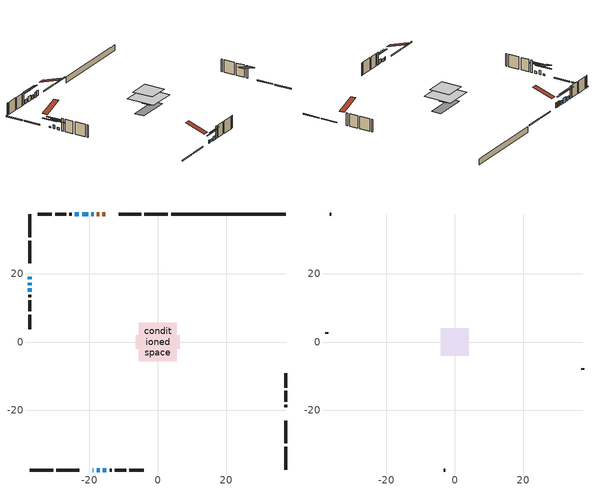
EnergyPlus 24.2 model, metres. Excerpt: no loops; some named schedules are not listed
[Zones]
conditioned space
 floor outside (Floor1 construction): -1.58,-1.58 -1.58,1.58 1.58,1.58 1.58,-1.58 z0.16
 floor adiabatic (AdiabaticFloorConstruction): -5.56,-5.56 -5.56,5.56 5.56,5.56 5.56,-5.56 z2.6
 floor foundation (Slab1 construction): -6.41,-1.97 -6.41,1.97 6.41,1.97 6.41,-1.97 z-2.13
 wall outside (RimJoist1 construction): 2.98,37.44 -3.88,37.44 / -37.44,-37.44 -30.57,-37.44 / -37.44,37.44 -37.44,30.57 / 37.44,-37.44 37.44,-30.57 z0.16:0.46
 wall outside (RimJoist2 construction): -4.81,37.44 -11.44,37.44 / -29.64,-37.44 -23.02,-37.44 / -37.44,29.64 -37.44,23.02 / 37.44,-29.64 37.44,-23.02 z0.16:0.46
 wall outside (AdiabaticWallConstruction 1): -15.39,37.44 -16.2,37.44 / -17.13,37.44 -17.79,37.44 z0.16:2.19
 wall outside (AdiabaticWallConstruction): -19.07,-37.44 -18.81,-37.44 z0.16:1.38; -37.44,19.07 -37.44,18.3 z0.16:0.72; -18.72,37.44 -19.46,37.44 / -37.44,17.37 -37.44,16.63 / -23.04,37.44 -24.26,37.44 z0.16:1.71; -20.38,37.44 -22.11,37.44 z0.16:2.14; -17.88,-37.44 -16.97,-37.44 z0.16:1.2; -16.04,-37.44 -15.02,-37.44 z0.16:1.68; -37.44,15.71 -37.44,14.69 z0.16:1.08
 wall outside (Wall1 construction): -25.19,37.44 -25.83,37.44 / -14.09,-37.44 -13.45,-37.44 / -37.44,13.76 -37.44,13.12 / 37.44,-19.07 37.44,-18.42 z0.16:5.04
 wall outside (Wall2 construction): -26.76,37.44 -30.01,37.44 / -12.52,-37.44 -9.28,-37.44 / -37.44,12.19 -37.44,8.95 / 37.44,-17.5 37.44,-14.25 z0.16:5.04
 wall outside (Wall3 construction): -30.94,37.44 -35.16,37.44 / -8.35,-37.44 -4.12,-37.44 / -37.44,8.02 -37.44,3.79 / 37.44,-13.32 37.44,-9.09 z0.16:5.04
 wall foundation (FoundationWall1 construction): 3.91,37.44,-2.13 3.91,37.44,0.16 34.08,37.44,0.16 34.08,37.44,0.03 37.44,37.44,0.03 37.44,37.44,-2.13
 window (WindowConstruction 7): -19.07,-37.44 -18.81,-37.44 z0.16:1.38
 window (WindowConstruction 8): -37.44,19.07 -37.44,18.3 z0.16:0.72
 window (WindowConstruction): -18.72,37.44 -19.45,37.44 z0.16:1.71
 window (WindowConstruction 1): -20.38,37.44 -22.11,37.44 z0.16:2.14
 window (WindowConstruction 2): -37.44,17.37 -37.44,16.64 z0.16:1.71
 window (WindowConstruction 3): -23.04,37.44 -24.26,37.44 z0.16:1.71
 window (WindowConstruction 4): -17.88,-37.44 -16.97,-37.44 z0.16:1.2
 window (WindowConstruction 5): -16.04,-37.44 -15.02,-37.44 z0.16:1.68
 window (WindowConstruction 6): -37.44,15.71 -37.44,14.69 z0.16:1.07
 door (Door): -15.39,37.44 -16.2,37.44 z0.16:2.19
 door (Door 1): -17.13,37.44 -17.79,37.44 z0.16:2.19
 ceiling adiabatic (AdiabaticFloorConstruction): 5.56,-5.56 5.56,5.56 -5.56,5.56 -5.56,-5.56 z2.6
attic - vented
 floor to conditioned space (Floor2 construction Reversed): -4.09,-4.09 -4.09,4.09 4.09,4.09 4.09,-4.09 z5.04
 wall outside (Wall4 construction): -36.09,37.44 -36.51,37.44 / -3.19,-37.44 -2.77,-37.44 / -37.44,2.86 -37.44,2.44 / 37.44,-8.16 37.44,-7.75 z0.16:5.04
 roof outside (Roof1 construction): -14.46,37.44,5.04 -14.46,29.47,7.69 -12.36,29.47,7.69 -12.36,37.44,5.04; -19.99,-37.44,5.04 -19.99,-29.47,7.69 -22.09,-29.47,7.69 -22.09,-37.44,5.04; -37.44,19.99,5.04 -29.47,19.99,7.69 -29.47,22.09,7.69 -37.44,22.09,5.04; 37.44,-19.99,5.04 29.47,-19.99,7.69 29.47,-22.09,7.69 37.44,-22.09,5.04
shading: -37.44,15.66 -37.44,21.7 -37.85,21.7 -37.85,15.66 z3.36; -22.09,37.44 -16.08,37.44 -16.08,37.85 -22.09,37.85 z4.35; -24.75,37.44 -17.74,37.44 -17.74,37.85 -24.75,37.85 z4.78; -37.44,14 -37.44,20.01 -37.85,20.01 -37.85,14 z4.35; -26.9,37.44 -20.4,37.44 -20.4,37.85 -26.9,37.85 z4.35; -14.33,-37.44 -20.52,-37.44 -20.52,-37.85 -14.33,-37.85 z3.84; -12.38,-37.44 -18.68,-37.44 -18.68,-37.85 -12.38,-37.85 z4.32; -37.44,12.05 -37.44,18.35 -37.85,18.35 -37.85,12.05 z3.71
[Building]
Building 1: Terrain=Suburbs
[Site:Location]
London AP_ON: Latitude {deg}=43.03; Longitude {deg}=-81.15; Time Zone {hr}=-5; Elevation {m}=278; Keep Site Location Information=Yes
[Site:GroundTemperature:Shallow]
3.98693, 1.93205, 1.76749, 2.74264, 6.6573, 10.5537, 13.9317, 16.0716, 16.2534, 14.513, 11.2211, 7.44421
[Site:WaterMainsTemperature]
Calculation Method=Schedule; Temperature Schedule=mains temperature schedule
[Material] Roughness=Rough; Thermal Absorptance=0.9
Name | Thickness {m} | Conductivity {W/m-K} | Density {kg/m3} | Specific Heat {J/kg-K} | Solar Absorptance | Visible Absorptance
asphalt or fiberglass shingles | 0.00635 | 0.162714 | 1121.4 | 1465.45 | 0.4 | 0.4
ceiling loosefill ins | 0.169333 | 0.0480833 | 16.02 | 1046.75 | 0.7 | 0.7
ceiling stud and cavity | 0.1397 | 0.0975857 | 65.682 | 1177.47 | 0.7 | 0.7
concrete 4.0 in. | 0.1016 | 1.803125 | 2242.8 | 837.4 | 0.7 | 0.7
concrete 8.0 in. | 0.2032 | 1.803125 | 2242.8 | 837.4 | 0.7 | 0.7
door material | 0.04445 | 0.053851 | 512.64 | 1214.23 | 0.7 | 0.7
exterior vertical ins | 0.00176995 | 0.029427 | 32.04 | 1214.23 | 0.7 | 0.7
floor covering | 0.0127 | 0.0433444 | 54.468 | 1339.84 | 0.6 | 0.6
floor rigid ins | 0.103632 | 0.029427 | 32.04 | 1214.23 | 0.7 | 0.7
floor rigid ins 1; wall rigid ins 1 | 0.512978 | 0.029427 | 32.04 | 1214.23 | 0.7 | 0.7
floor stud and cavity | 0.1397 | 0.694743 | 92.3553 | 1139.71 | 0.7 | 0.7
floor stud and cavity 1 | 0.1397 | 1.75129 | 37.0049 | 1207.88 | 0.7 | 0.7
furniture material conditioned space 1 | 0.1524 | 0.115458 | 640.8 | 1214.23 | 0.6 | 0.6
gypsum board | 0.0127 | 0.160291 | 801 | 837.4 | 0.6 | 0.6
gypsum board 1 | 0.0127 | 0.160291 | 801 | 837.4 | 0.7 | 0.7
osb sheathing 0.5 in. | 0.0127 | 0.115458 | 512.64 | 1214.23 | 0.7 | 0.7
osb sheathing 0.75 in. | 0.01905 | 0.115458 | 512.64 | 1214.23 | 0.7 | 0.7
osb sheathing 2.0 in. | 0.0508 | 0.115458 | 512.64 | 1214.23 | 0.7 | 0.7
rim joist rigid ins; wall rigid ins | 0.051816 | 0.029427 | 32.04 | 1214.23 | 0.7 | 0.7
rim joist stud and cavity | 0.0508 | 0.0414166 | 125.044 | 1163.47 | 0.6 | 0.6
rim joist stud and cavity 1 | 0.0508 | 0.0296634 | 125.044 | 1163.47 | 0.6 | 0.6
wall stud and cavity | 0.1397 | 0.435945 | 139.0536 | 1170.24 | 0.7 | 0.7
wall stud and cavity 1 | 0.1397 | 0.22224 | 139.0536 | 1170.24 | 0.7 | 0.7
wall stud and cavity 2 | 0.1397 | 0.218567 | 139.0536 | 1170.24 | 0.7 | 0.7
wall stud and cavity 3 | 0.0889 | 6.1454 | 50.32683 | 1063.81 | 0.6 | 0.6
wall stud and cavity 4 | 0.0889 | 0.380278 | 52.3479 | 1209.89 | 0.7 | 0.7
wall stud and cavity 5 | 0.0889 | 0.391764 | 83.0341 | 1211.67 | 0.7 | 0.7
wood siding | 0.0254 | 0.102417 | 544.68 | 1172.36 | 0.4 | 0.4
wood siding 1 | 0.00254 | 0.102417 | 544.68 | 1172.36 | 0.4 | 0.4
wood siding 2; wood siding 3; wood siding 4 | 0.0254 | 0.102417 | 544.68 | 1172.36 | 0.7 | 0.7
[WindowMaterial:SimpleGlazingSystem]
Name | U-Factor {W/m2-K} | Solar Heat Gain Coefficient
WindowMaterial | 2.961077 | 0.57
WindowMaterial 1 | 2.98152 | 0.59
WindowMaterial 2 | 2.98038 | 0.54
WindowMaterial 3 | 2.95937 | 0.56
WindowMaterial 4 | 2.93609 | 0.6
WindowMaterial 5 | 2.961077 | 0.56
WindowMaterial 6 | 3.14959 | 0.45
WindowMaterial 7 | 3.0559 | 0.43
[Construction]
AdiabaticFloorConstruction: floor stud and cavity 1, floor rigid ins 1, osb sheathing 0.75 in., floor covering
AdiabaticWallConstruction: wood siding 3, wall rigid ins 1, wall stud and cavity 4, gypsum board
AdiabaticWallConstruction 1: wood siding 4, wall rigid ins 1, wall stud and cavity 4, gypsum board
Door; Door 1: door material
Floor1 construction: floor stud and cavity, floor rigid ins, osb sheathing 0.75 in., floor covering
Floor2 construction Reversed: gypsum board, ceiling stud and cavity, ceiling loosefill ins
FoundationWall1 construction: concrete 8.0 in., gypsum board 1
furniture construction conditioned space 1: furniture material conditioned space 1
PartitionWallConstruction: gypsum board, wall stud and cavity 5, gypsum board
RimJoist1 construction: wood siding 2, rim joist rigid ins, osb sheathing 2.0 in., rim joist stud and cavity
RimJoist2 construction: wood siding 2, osb sheathing 2.0 in., rim joist stud and cavity 1
Roof1 construction: asphalt or fiberglass shingles
Slab1 construction: concrete 4.0 in.
Wall1 construction: wood siding, wall rigid ins, osb sheathing 0.5 in., wall stud and cavity, gypsum board
Wall2 construction: wood siding, wall rigid ins, osb sheathing 0.5 in., wall stud and cavity 1, gypsum board
Wall3 construction: wood siding, wall rigid ins, osb sheathing 0.5 in., wall stud and cavity 2, gypsum board
Wall4 construction: wood siding 1, wall stud and cavity 3
WindowConstruction; WindowConstruction 2: WindowMaterial
WindowConstruction 1: WindowMaterial 1
WindowConstruction 3: WindowMaterial 2
WindowConstruction 4: WindowMaterial 3
WindowConstruction 5: WindowMaterial 4
WindowConstruction 6: WindowMaterial 5
WindowConstruction 7: WindowMaterial 6
WindowConstruction 8: WindowMaterial 7
[Zone] Multiplier=1; Part of Total Floor Area=Yes
Name | Volume {m3}
attic - vented | 28.833
conditioned space | 443.4
[Space]
Name | Zone | Volume {m3}
attic - vented 1 | attic - vented | 28.833
conditioned space 1 | conditioned space | 443.4
[ZoneInfiltration:EffectiveLeakageArea]
infil attic - vented 1: Zone or Space=attic - vented 1; Schedule=Always On Discrete; Effective Air Leakage Area {cm2}=2918.84; Stack Coefficient=0.000523771; Wind Coefficient=1.54629e-05
[ZoneMixing]
whole house fan mix: Zone or Space=attic - vented; Schedule=Always On Continuous; Design Flow Rate Calculation Method=Flow/Zone; Design Flow Rate {m3/s}=0; Source Zone or Space=conditioned space
[SurfaceProperty:ExposedFoundationPerimeter]
Slab1: Exposed Perimeter Calculation Method=TotalExposedPerimeter; Total Exposed Perimeter {m}=33.529
[InternalMass] Zone or ZoneList=conditioned space; Space or SpaceList=conditioned space 1
Name | Construction | Surface Area {m2}
furniture mass conditioned space 1 | furniture construction conditioned space 1 | 73.7081
partition wall mass | PartitionWallConstruction | 184.27
[Lights]
interior lighting: Zone or ZoneList or Space or SpaceList=conditioned space 1; Schedule=interior lighting schedule; Design Level Calculation Method=LightingLevel; Lighting Level {W}=343.2; Return Air Fraction=0; Fraction Radiant=0.6; Fraction Visible=0.2; Fraction Replaceable=1
[People]
occupants: Zone or ZoneList or Space or SpaceList=conditioned space 1; Number of People Schedule=occupants schedule; Number of People Calculation Method=People; Number of People=3; Fraction Radiant=0.314171; Sensible Heat Fraction=0.56303; Activity Level Schedule=occupants activity schedule; Carbon Dioxide Generation Rate {m3/s-W}=0; Enable ASHRAE 55 Comfort Warnings=No; Mean Radiant Temperature Calculation Type=EnclosureAveraged
[ElectricEquipment] Zone or ZoneList or Space or SpaceList=conditioned space 1; Design Level Calculation Method=EquipmentLevel
Name | Schedule | Design Level {W} | Fraction Latent | Fraction Radiant | Fraction Lost
clothes dryer | clothes dryer schedule | 140.772 | 0.015 | 0.081 | 0.85
clothes washer | clothes washer schedule | 32.1985 | 0.03 | 0.162 | 0.7
cooking range | cooking range schedule | 215.147 | 0.08 | 0.432 | 0.2
dishwasher | dishwasher schedule | 66.8632 | 0.3 | 0.18 | 0.4
fridge | fridge schedule | 72.9452 | 0 | 0.6 | 0
mech vent bath fan 0 | mech vent bath fan 0 schedule | 50.2 | 0 | 0 | 1
mech vent bath fan 1 | mech vent bath fan 1 schedule | 50.2 | 0 | 0 | 1
mech vent house fan | mech vent house fan schedule | 0 | 0 | 0 | 1
mech vent house fan cfis | mech vent house fan cfis schedule | 0 | 0 | 0 | 0
mech vent range fan 0 | mech vent range fan 0 schedule | 57 | 0 | 0 | 1
misc plug loads | misc plug loads schedule | 494.7 | 0.045 | 0.513 | 0.1
whole house fan | Always On Discrete | 0 | 0 | 0 | 1
[OtherEquipment] Zone or ZoneList or Space or SpaceList=conditioned space 1; Design Level Calculation Method=EquipmentLevel
Name | Fuel Type | Schedule | Design Level {W} | Fraction Latent | Fraction Radiant | Fraction Lost
clothes dryer 1 | Electricity | clothes dryer schedule | 0 | 0.015 | 0.081 | 0.85
cooking range 1 | Electricity | cooking range schedule | 0 | 0.08 | 0.432 | 0.2
general water use latent | None | general water use schedule | 62.594 | 1 | 0 | 0
general water use sensible | None | general water use schedule | -61.6891 | 0 | 0.6 | 0
mech vent house fan latent load | None | Always On Discrete | 0 | 1 | 0 | 0
mech vent house fan sensible load | None | Always On Discrete | 0 | 0 | 0 | 0
water heater energy adjustment1 | NaturalGas | Always On Discrete | 0.01 | 0 | 0 | 1
[ZoneInfiltration:DesignFlowRate] Zone or ZoneList or Space or SpaceList=conditioned space 1; Schedule=Always On Discrete; Design Flow Rate Calculation Method=Flow/Zone; Design Flow Rate {m3/s}=0
infil flow; natural vent flow; whole house fan flow
[AvailabilityManager:Scheduled]
central ac and furnace airloop Availability Manager: Schedule=Always On Discrete
[Foundation:Kiva]
Foundation Kiva 1: Initial Indoor Air Temperature {C}=18; Wall Height Above Grade {m}=0.15999; Wall Depth Below Slab {m}=0.2032; Custom Block Material Name 1=exterior vertical ins; Custom Block Depth 1 {m}=2.28999; Custom Block X Position 1 {m}=0.2159; Custom Block Z Position 1 {m}=0
[Foundation:Kiva:Settings]
Soil Conductivity {W/m-K}=0.849921; Soil Density {kg/m3}=1842.3; Soil Specific Heat {J/kg-K}=418.7; Ground Solar Absorptivity=0.9; Ground Thermal Absorptivity=0.9; Ground Surface Roughness {m}=0.03; Far-Field Width {m}=40; Deep-Ground Boundary Condition=ZeroFlux; Deep-Ground Depth {m}=40; Minimum Cell Dimension {m}=0.2; Maximum Cell Growth Coefficient=3; Simulation Timestep=Timestep
[Exterior:Lights]
exterior lighting: Schedule=exterior lighting schedule; Design Level {W}=75.6
[EnergyManagementSystem:GlobalVariable]
central_ac_and_furnace_airloop_Fan_RTF
infil_program_Qfan
infil_program_Qinf
natural_vent_program_Qnv
natural_vent_program_Qwhf
[EnergyManagementSystem:Sensor]
Name | Output:Variable or Output:Meter Index Key | Output:Variable or Output:Meter
airflow_gain | infil flow | Infiltration Sensible Heat Gain Energy
airflow_gain_1 | natural vent flow | Infiltration Sensible Heat Gain Energy
airflow_gain_2 | whole house fan flow | Infiltration Sensible Heat Gain Energy
airflow_loss | infil flow | Infiltration Sensible Heat Loss Energy
airflow_loss_1 | natural vent flow | Infiltration Sensible Heat Loss Energy
airflow_loss_2 | whole house fan flow | Infiltration Sensible Heat Loss Energy
clg_load_cond |  | Cooling:EnergyTransfer:Zone:CONDITIONED SPACE
clg_sp_s; clg_sp_s_1 | cooling setpoint | Schedule Value
clothes_dryer_exhaust_0_sch_s | clothes dryer exhaust 0 schedule | Schedule Value
cool_season | cooling season schedule | Schedule Value
htg_load_cond |  | Heating:EnergyTransfer:Zone:CONDITIONED SPACE
htg_sp_s; htg_sp_s_1 | heating setpoint | Schedule Value
ig_ee_conv | clothes dryer | Electric Equipment Convective Heating Energy
ig_ee_conv_2 | cooking range | Electric Equipment Convective Heating Energy
ig_ee_conv_4 | fridge | Electric Equipment Convective Heating Energy
ig_ee_conv_5 | misc plug loads | Electric Equipment Convective Heating Energy
ig_ee_conv_6 | whole house fan | Electric Equipment Convective Heating Energy
ig_ee_rad | clothes dryer | Electric Equipment Radiant Heating Energy
ig_ee_rad_2 | cooking range | Electric Equipment Radiant Heating Energy
ig_ee_rad_4 | fridge | Electric Equipment Radiant Heating Energy
ig_ee_rad_5 | misc plug loads | Electric Equipment Radiant Heating Energy
ig_ee_rad_6 | whole house fan | Electric Equipment Radiant Heating Energy
ig_lgt_conv | interior lighting | Lights Convective Heating Energy
ig_lgt_rad | interior lighting | Lights Radiant Heating Energy
ig_lgt_vis | interior lighting | Lights Visible Radiation Heating Energy
ig_oe_conv | clothes dryer 1 | Other Equipment Convective Heating Energy
ig_oe_conv_1 | cooking range 1 | Other Equipment Convective Heating Energy
ig_oe_conv_2 | general water use latent | Other Equipment Convective Heating Energy
ig_oe_conv_3 | general water use sensible | Other Equipment Convective Heating Energy
ig_oe_conv_4 | water heater energy adjustment1 | Other Equipment Convective Heating Energy
ig_oe_rad | clothes dryer 1 | Other Equipment Radiant Heating Energy
ig_oe_rad_1 | cooking range 1 | Other Equipment Radiant Heating Energy
ig_oe_rad_2 | general water use latent | Other Equipment Radiant Heating Energy
ig_oe_rad_3 | general water use sensible | Other Equipment Radiant Heating Energy
ig_oe_rad_4 | water heater energy adjustment1 | Other Equipment Radiant Heating Energy
ig_ppl_conv | occupants | People Convective Heating Energy
ig_ppl_rad | occupants | People Radiant Heating Energy
im_conv | furniture mass conditioned space 1 | Surface Inside Face Convection Heat Gain Energy
im_conv_1 | partition wall mass | Surface Inside Face Convection Heat Gain Energy
im_ig | furniture mass conditioned space 1 | Surface Inside Face Internal Gains Radiation Heat Gain Energy
im_ig_1 | partition wall mass | Surface Inside Face Internal Gains Radiation Heat Gain Energy
im_lgt | furniture mass conditioned space 1 | Surface Inside Face Lights Radiation Heat Gain Energy
im_lgt_1 | partition wall mass | Surface Inside Face Lights Radiation Heat Gain Energy
im_sol | furniture mass conditioned space 1 | Surface Inside Face Solar Radiation Heat Gain Energy
im_sol_1 | partition wall mass | Surface Inside Face Solar Radiation Heat Gain Energy
im_surf | furniture mass conditioned space 1 | Surface Inside Face Net Surface Thermal Radiation Heat Gain Energy
im_surf_1 | partition wall mass | Surface Inside Face Net Surface Thermal Radiation Heat Gain Energy
mech_vent_bath_fan_0_sch_s | mech vent bath fan 0 schedule | Schedule Value
mech_vent_bath_fan_1_sch_s | mech vent bath fan 1 schedule | Schedule Value
mech_vent_range_fan_0_sch_s | mech vent range fan 0 schedule | Schedule Value
mv_conv | mech vent bath fan 0 | Electric Equipment Convective Heating Energy
mv_conv_1 | mech vent bath fan 1 | Electric Equipment Convective Heating Energy
mv_conv_2 | mech vent house fan | Electric Equipment Convective Heating Energy
mv_conv_3 | mech vent house fan cfis | Electric Equipment Convective Heating Energy
mv_conv_4 | mech vent range fan 0 | Electric Equipment Convective Heating Energy
mv_conv_5 | mech vent house fan latent load | Other Equipment Convective Heating Energy
mv_conv_6 | mech vent house fan sensible load | Other Equipment Convective Heating Energy
mv_rad | mech vent bath fan 0 | Electric Equipment Radiant Heating Energy
mv_rad_1 | mech vent bath fan 1 | Electric Equipment Radiant Heating Energy
mv_rad_2 | mech vent house fan | Electric Equipment Radiant Heating Energy
mv_rad_3 | mech vent house fan cfis | Electric Equipment Radiant Heating Energy
mv_rad_4 | mech vent range fan 0 | Electric Equipment Radiant Heating Energy
mv_rad_5 | mech vent house fan latent load | Other Equipment Radiant Heating Energy
mv_rad_6 | mech vent house fan sensible load | Other Equipment Radiant Heating Energy
natural_vent_s | natural vent schedule | Schedule Value
out_pb_s |  | Site Outdoor Air Barometric Pressure
out_wt_s |  | Site Outdoor Air Humidity Ratio
site_vw_s |  | Site Wind Speed
ss_back_out | Window1 | Surface Window Shortwave from Zone Back Out Window Heat Transfer Rate
ss_back_out_1 | Window10 | Surface Window Shortwave from Zone Back Out Window Heat Transfer Rate
ss_back_out_2 | Window2 | Surface Window Shortwave from Zone Back Out Window Heat Transfer Rate
ss_back_out_3 | Window3 | Surface Window Shortwave from Zone Back Out Window Heat Transfer Rate
ss_back_out_4 | Window4 | Surface Window Shortwave from Zone Back Out Window Heat Transfer Rate
ss_back_out_5 | Window5 | Surface Window Shortwave from Zone Back Out Window Heat Transfer Rate
ss_back_out_6 | Window7 | Surface Window Shortwave from Zone Back Out Window Heat Transfer Rate
ss_back_out_7 | Window8 | Surface Window Shortwave from Zone Back Out Window Heat Transfer Rate
ss_back_out_8 | Window9 | Surface Window Shortwave from Zone Back Out Window Heat Transfer Rate
ss_conv | Door1 | Surface Inside Face Convection Heat Gain Energy
ss_conv_1 | Door2 | Surface Inside Face Convection Heat Gain Energy
ss_conv_10 | Window9 | Surface Inside Face Convection Heat Gain Energy
ss_conv_2 | Window1 | Surface Inside Face Convection Heat Gain Energy
ss_conv_3 | Window10 | Surface Inside Face Convection Heat Gain Energy
ss_conv_4 | Window2 | Surface Inside Face Convection Heat Gain Energy
ss_conv_5 | Window3 | Surface Inside Face Convection Heat Gain Energy
ss_conv_6 | Window4 | Surface Inside Face Convection Heat Gain Energy
ss_conv_7 | Window5 | Surface Inside Face Convection Heat Gain Energy
ss_conv_8 | Window7 | Surface Inside Face Convection Heat Gain Energy
ss_conv_9 | Window8 | Surface Inside Face Convection Heat Gain Energy
ss_ig | Door1 | Surface Inside Face Internal Gains Radiation Heat Gain Energy
ss_ig_1 | Door2 | Surface Inside Face Internal Gains Radiation Heat Gain Energy
ss_ig_10 | Window9 | Surface Inside Face Internal Gains Radiation Heat Gain Energy
ss_ig_2 | Window1 | Surface Inside Face Internal Gains Radiation Heat Gain Energy
ss_ig_3 | Window10 | Surface Inside Face Internal Gains Radiation Heat Gain Energy
ss_ig_4 | Window2 | Surface Inside Face Internal Gains Radiation Heat Gain Energy
ss_ig_5 | Window3 | Surface Inside Face Internal Gains Radiation Heat Gain Energy
ss_ig_6 | Window4 | Surface Inside Face Internal Gains Radiation Heat Gain Energy
ss_ig_7 | Window5 | Surface Inside Face Internal Gains Radiation Heat Gain Energy
ss_ig_8 | Window7 | Surface Inside Face Internal Gains Radiation Heat Gain Energy
ss_ig_9 | Window8 | Surface Inside Face Internal Gains Radiation Heat Gain Energy
ss_lgt | Door1 | Surface Inside Face Lights Radiation Heat Gain Energy
ss_lgt_1 | Door2 | Surface Inside Face Lights Radiation Heat Gain Energy
ss_sol | Door1 | Surface Inside Face Solar Radiation Heat Gain Energy
ss_sol_1 | Door2 | Surface Inside Face Solar Radiation Heat Gain Energy
ss_surf | Door1 | Surface Inside Face Net Surface Thermal Radiation Heat Gain Energy
ss_surf_1 | Door2 | Surface Inside Face Net Surface Thermal Radiation Heat Gain Energy
ss_surf_10 | Window9 | Surface Inside Face Net Surface Thermal Radiation Heat Gain Energy
ss_surf_2 | Window1 | Surface Inside Face Net Surface Thermal Radiation Heat Gain Energy
ss_surf_3 | Window10 | Surface Inside Face Net Surface Thermal Radiation Heat Gain Energy
ss_surf_4 | Window2 | Surface Inside Face Net Surface Thermal Radiation Heat Gain Energy
ss_surf_5 | Window3 | Surface Inside Face Net Surface Thermal Radiation Heat Gain Energy
ss_surf_6 | Window4 | Surface Inside Face Net Surface Thermal Radiation Heat Gain Energy
ss_surf_7 | Window5 | Surface Inside Face Net Surface Thermal Radiation Heat Gain Energy
ss_surf_8 | Window7 | Surface Inside Face Net Surface Thermal Radiation Heat Gain Energy
ss_surf_9 | Window8 | Surface Inside Face Net Surface Thermal Radiation Heat Gain Energy
ss_trans_in | Window1 | Surface Window Transmitted Solar Radiation Rate
ss_trans_in_1 | Window10 | Surface Window Transmitted Solar Radiation Rate
ss_trans_in_2 | Window2 | Surface Window Transmitted Solar Radiation Rate
ss_trans_in_3 | Window3 | Surface Window Transmitted Solar Radiation Rate
ss_trans_in_4 | Window4 | Surface Window Transmitted Solar Radiation Rate
ss_trans_in_5 | Window5 | Surface Window Transmitted Solar Radiation Rate
ss_trans_in_6 | Window7 | Surface Window Transmitted Solar Radiation Rate
ss_trans_in_7 | Window8 | Surface Window Transmitted Solar Radiation Rate
ss_trans_in_8 | Window9 | Surface Window Transmitted Solar Radiation Rate
ss_trans_out | Window1 | Surface Inside Face Initial Transmitted Diffuse Transmitted Out Window Solar Radiation Rate
ss_trans_out_1 | Window10 | Surface Inside Face Initial Transmitted Diffuse Transmitted Out Window Solar Radiation Rate
ss_trans_out_2 | Window2 | Surface Inside Face Initial Transmitted Diffuse Transmitted Out Window Solar Radiation Rate
ss_trans_out_3 | Window3 | Surface Inside Face Initial Transmitted Diffuse Transmitted Out Window Solar Radiation Rate
ss_trans_out_4 | Window4 | Surface Inside Face Initial Transmitted Diffuse Transmitted Out Window Solar Radiation Rate
ss_trans_out_5 | Window5 | Surface Inside Face Initial Transmitted Diffuse Transmitted Out Window Solar Radiation Rate
ss_trans_out_6 | Window7 | Surface Inside Face Initial Transmitted Diffuse Transmitted Out Window Solar Radiation Rate
ss_trans_out_7 | Window8 | Surface Inside Face Initial Transmitted Diffuse Transmitted Out Window Solar Radiation Rate
ss_trans_out_8 | Window9 | Surface Inside Face Initial Transmitted Diffuse Transmitted Out Window Solar Radiation Rate
s_conv | Floor1 | Surface Inside Face Convection Heat Gain Energy
s_conv_1 | Floor2 | Surface Inside Face Convection Heat Gain Energy
s_conv_10 | RimJoist2:180 | Surface Inside Face Convection Heat Gain Energy
s_conv_11 | RimJoist2:270 | Surface Inside Face Convection Heat Gain Energy
s_conv_12 | RimJoist2:90 | Surface Inside Face Convection Heat Gain Energy
s_conv_13 | Slab1 | Surface Inside Face Convection Heat Gain Energy
s_conv_14 | Wall1:0 | Surface Inside Face Convection Heat Gain Energy
s_conv_15 | Wall1:180 | Surface Inside Face Convection Heat Gain Energy
s_conv_16 | Wall1:270 | Surface Inside Face Convection Heat Gain Energy
s_conv_17 | Wall1:90 | Surface Inside Face Convection Heat Gain Energy
s_conv_18 | Wall2:0 | Surface Inside Face Convection Heat Gain Energy
s_conv_19 | Wall2:180 | Surface Inside Face Convection Heat Gain Energy
s_conv_2 | FoundationWall1 | Surface Inside Face Convection Heat Gain Energy
s_conv_20 | Wall2:270 | Surface Inside Face Convection Heat Gain Energy
s_conv_21 | Wall2:90 | Surface Inside Face Convection Heat Gain Energy
s_conv_22 | Wall3:0 | Surface Inside Face Convection Heat Gain Energy
s_conv_23 | Wall3:180 | Surface Inside Face Convection Heat Gain Energy
